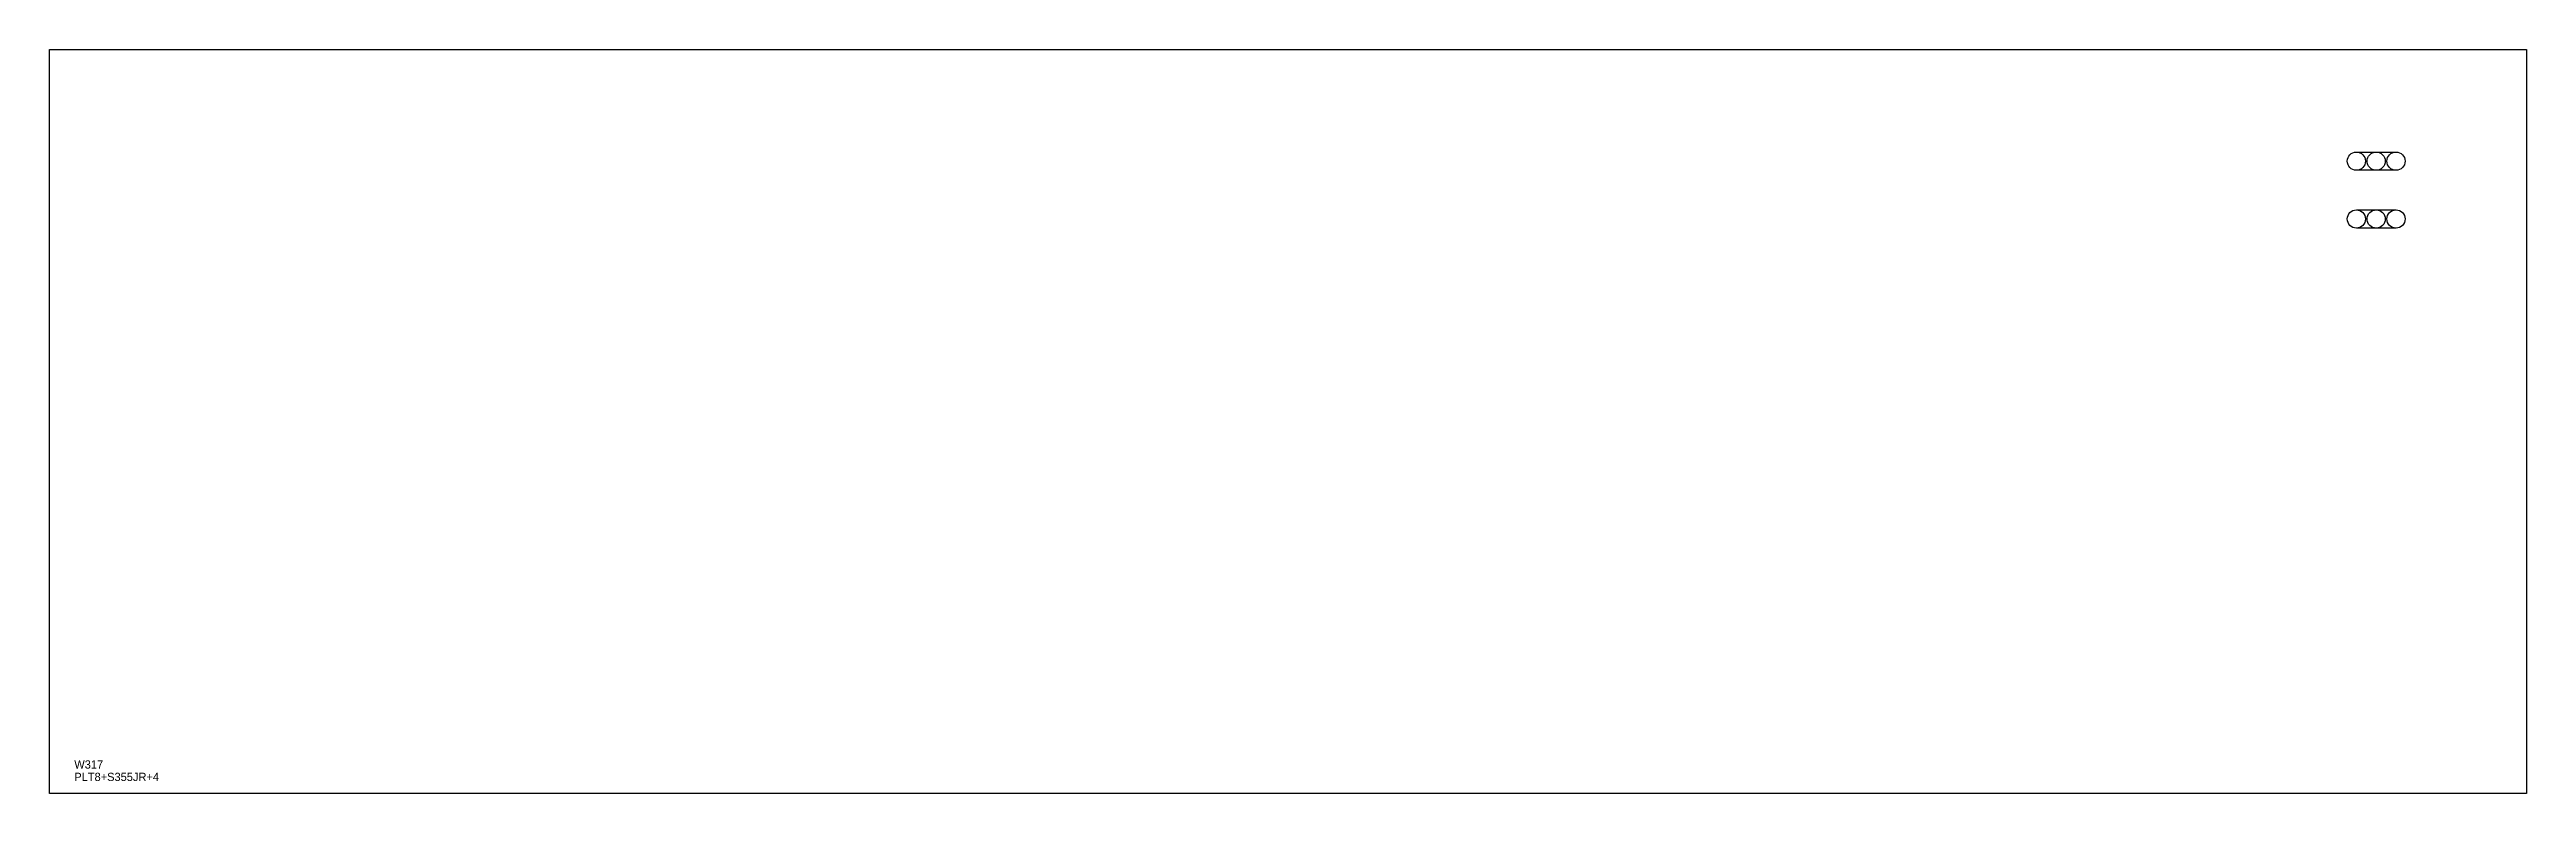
# Model space of a CAD drawing. Extents: x 0 to 3000, y 0 to 900.
import ezdxf

# ---------------------------------------------------------------- set-up
doc = ezdxf.new("R2010")
doc.units = 0
for name, color, linetype in [('22', 7, 'CONTINUOUS'), ('CUT', 7, 'CONTINUOUS'), ('LAYOUT', 4, 'CONTINUOUS'), ('SCRIBE', 3, 'CONTINUOUS'), ('TEXT', 7, 'CONTINUOUS')]:
    doc.layers.add(name, color=color, linetype=linetype)

msp = doc.modelspace()

# ---------------------------------------------------------------- linework, layer by layer
at = {"layer": '22', "color": 7, "linetype": 'CONTINUOUS'}
for centre, radius in [((2794, 765.02), 11), ((2818, 765.02), 11), ((2842, 765.02), 11), ((2794, 695.02), 11), ((2818, 695.02), 11), ((2842, 695.02), 11), ((0, 0), 0), ((0, 0), 0)]:
    msp.add_circle(centre, radius, dxfattribs=at)
at = {"layer": 'CUT', "color": 7, "linetype": 'CONTINUOUS'}
msp.add_lwpolyline([(0, 0), (0, 900), (3000, 900), (3000, 0)], close=True, dxfattribs=at)
at = {"layer": 'LAYOUT', "color": 4, "linetype": 'CONTINUOUS'}
for points in [[(2794, 754.02, -1), (2794, 776.02), (2842, 776.02, -1), (2842, 754.02)], [(2794, 684.02, -1), (2794, 706.02), (2842, 706.02, -1), (2842, 684.02)]]:
    msp.add_lwpolyline(points, format="xyb", close=True, dxfattribs=at)

# ---------------------------------------------------------------- texts
at = {"layer": 'SCRIBE', "color": 3}
msp.add_text('W317', height=10, dxfattribs=at).set_placement((30, 30))
at = {"layer": 'TEXT', "color": 7}
msp.add_text('PLT8+S355JR+4', height=10, dxfattribs=at).set_placement((30, 15))

doc.saveas('drawing.dxf')
